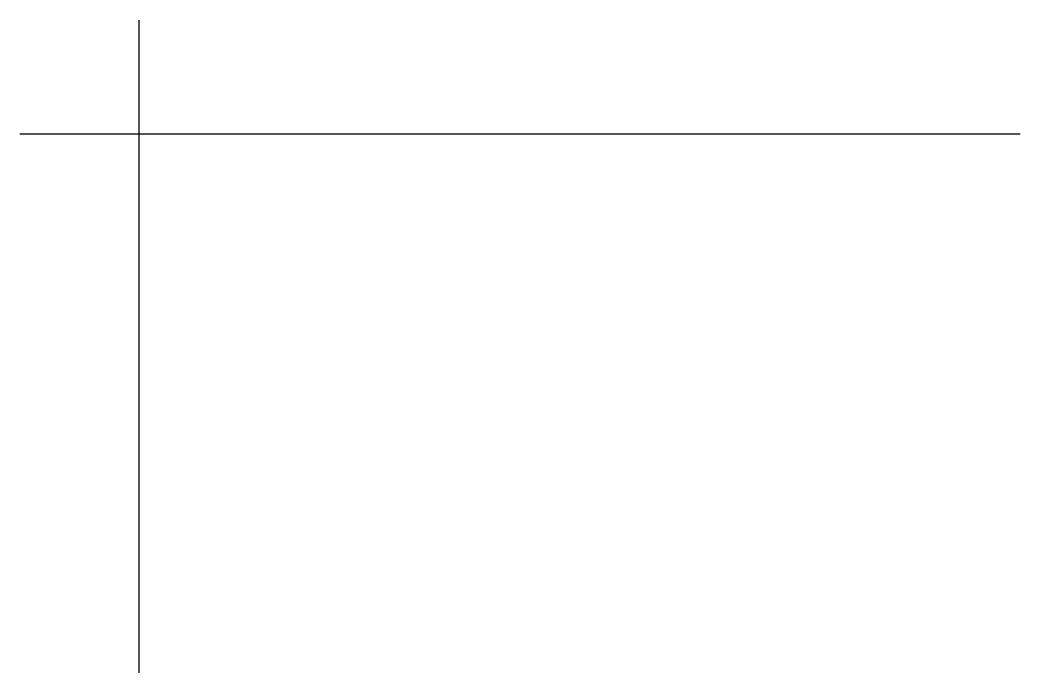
# Model space of a CAD drawing. Header units: inches. Extents: x -3.4 to 24.9, y 2.9 to 21.4.
import ezdxf

# ---------------------------------------------------------------- set-up
doc = ezdxf.new("R2010")
doc.units = ezdxf.units.IN
doc.layers.get('0').update_dxf_attribs({"linetype": 'CONTINUOUS'})

msp = doc.modelspace()

# ---------------------------------------------------------------- linework, layer by layer
for p, q in [((0, 21.365), (0, 2.914)), ((-3.356, 18.15), (24.89, 18.15))]:
    msp.add_line(p, q)

doc.saveas('drawing.dxf')
